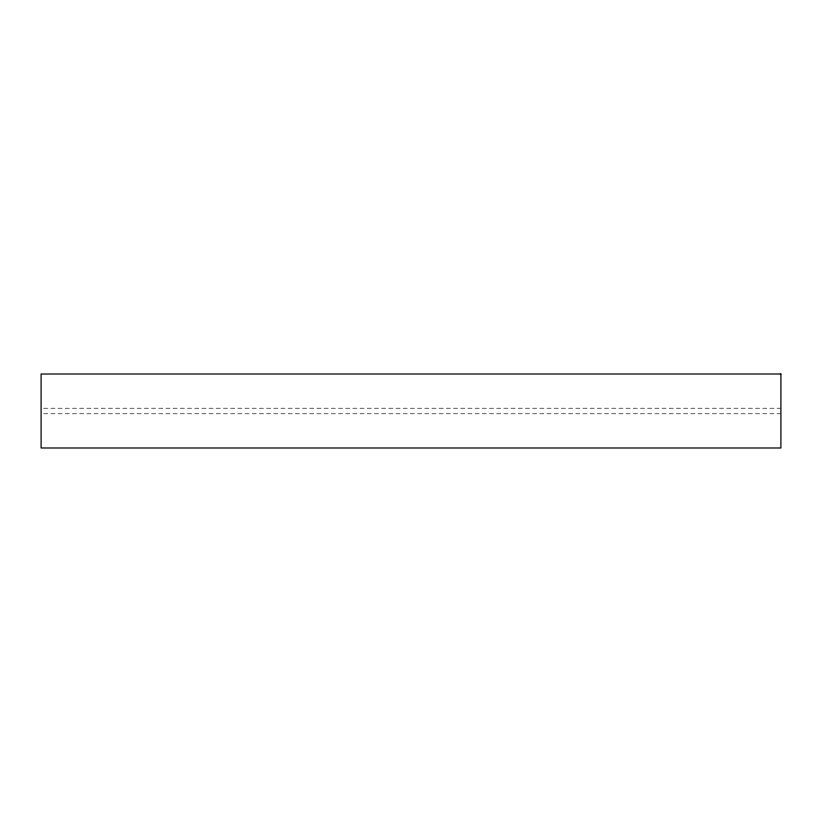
<?xml version="1.0" encoding="UTF-8"?>
<svg xmlns="http://www.w3.org/2000/svg" width="822" height="822" viewBox="0 0 822 822"><rect width="100%" height="100%" fill="white"/><g stroke="black" fill="none" stroke-linecap="round" stroke-linejoin="round"><path stroke-width="0.62" stroke-dasharray="4.11 3.08" d="M43.669 408.226L780.9 408.226M43.669 413.774L780.9 413.774"/><path stroke-width="1.23" d="M780.9 374.01L41.1 374.01L41.1 447.99L780.9 447.99L780.9 374.01"/></g></svg>
